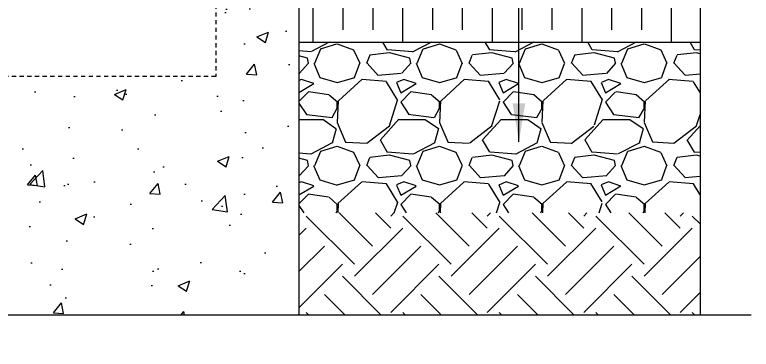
# Model space of a CAD drawing. Header units: inches. Extents: x 427.4 to 482.6, y 67.6 to 119.
# Drawn here: x 458.5 to 480.09, y 67.64 to 77.44 of the extents above; entities that cross this region are included whole.
import ezdxf

# ---------------------------------------------------------------- set-up
doc = ezdxf.new("R2010")
doc.units = ezdxf.units.IN
doc.header["$MEASUREMENT"] = 0
doc.linetypes.add('HIDDEN2', pattern=[0.1875, 0.125, -0.0625])
for name, color, linetype in [('HATCH', 12, 'Continuous'), ('line25', 2, 'Continuous'), ('LINE50', 5, 'Continuous'), ('LINE9', 9, 'Continuous'), ('TEXT', 4, 'Continuous')]:
    doc.layers.add(name, color=color, linetype=linetype)
doc.styles.add('DIM', font='romans.shx', dxfattribs={"width": 0.7})
doc.dimstyles.new('ext_12', dxfattribs={"dimscale": 12, "dimtxt": 0.09375, "dimasz": 0.09375, "dimexe": 0.09375, "dimexo": 0.0625, "dimgap": 0.0625, "dimtad": 1, "dimdec": 1, "dimzin": 3, "dimdsep": 46, "dimlunit": 4, "dimtxsty": 'DIM', "dimcen": 0.09, "dimdle": 0.09375, "dimclrt": 4, "dimadec": 0, "dimazin": 0, "dimtfac": 1, "dimtdec": 1, "dimtmove": 2, "dimatfit": 3, "dimfxl": 1, "dimfrac": 2, "dimtolj": 1, "dimtzin": 0, "dimarcsym": 0})

msp = doc.modelspace()

# ---------------------------------------------------------------- hatches: boundary and pattern name
at = {"layer": 'HATCH'}
h = msp.add_hatch(dxfattribs=at)
h.set_pattern_fill('AR-CONC', color=256, scale=0.5, angle=1, style=0)
h.set_pattern_definition([(51, (160.8588, 23.0793), (3.59123, -0.251123), [0.375, -4.125]), (356, (160.8588, 23.0793), (-0.75929, 3.74828), [0.3, -3.3]), (101.4514, (161.158, 23.0583), (2.831944, 3.497155), [0.3187, -3.50571]), (47.1842, (160.8413, 24.079), (5.349836, -0.73434), [0.5625, -6.1875]), (97.6356, (161.287, 24.018), (4.5876, 4.95141), [0.47805, -5.258565]), (352.1842, (160.8413, 24.079), (4.58759, 4.95141), [0.45, -4.95]), (22, (161.3456, 23.838), (3.019214, -1.9607), [0.375, -4.125]), (327, (161.3456, 23.838), (1.153113, 3.64643), [0.3, -3.3]), (72.4514, (161.5972, 23.6745), (4.17233, 1.685726), [0.3187, -3.50571]), (38.5, (160.8588, 23.0793), (0.031741, 1.665277), [0, -3.26, 0, -3.35, 0, -3.3125]), (8.5, (160.8588, 23.0793), (1.28073, 1.994714), [0, -1.91, 0, -3.185, 0, -1.2625]), (328.5, (159.744, 23.0598), (2.670674, -0.066175), [0, -1.25, 0, -3.9, 0, -5.175]), (318.5, (159.244, 23.051), (2.906751, 0.551339), [0, -1.625, 0, -2.59, 0, -3.675])])
h.paths.add_polyline_path([(466.831, 78.635), (464.393, 78.635), (464.393, 75.635), (449.518, 75.635), (449.518, 78.635), (447.081, 78.635), (447.081, 68.635), (455.956, 68.635), (456.956, 69.635), (456.956, 67.635), (457.956, 68.635), (466.831, 68.635)])
h = msp.add_hatch(dxfattribs=at)
h.set_pattern_fill('INSUL', color=256, scale=7, angle=90, style=0)
h.paths.add_polyline_path([(466.831, 78.635), (466.831, 76.635), (478.588, 76.635), (478.588, 78.635)])
h = msp.add_hatch(dxfattribs=at)
h.set_pattern_fill('GRAVEL', color=256, scale=3, style=0)
h.set_pattern_definition([(228.0128, (233.09294, 19.001), (-23.9999947, -27.00000402), [0.403608, -39.957264]), (184.9697, (232.82294, 18.701), (36.000003155, 2.99997392), [0.692604, -68.567775]), (132.5104, (232.13294, 18.641), (29.99997216, -33.00002602), [0.488364, -48.348096]), (267.2737, (230.96294, 17.891), (2.99998805, 60.000000885), [0.630714, -62.440674]), (292.8337, (230.93294, 17.261), (-15.00002972, 35.999989235), [0.618465, -61.22812]), (357.2737, (231.17294, 16.691), (-60.000000885, 2.99998805), [0.630714, -62.440674]), (37.6942, (231.80294, 16.661), (-39.000022037, -29.999971215), [0.834087, -82.574547]), (72.2553, (232.46294, 17.171), (21.00003229, 65.999988694), [0.787464, -77.958963]), (121.4296, (232.70294, 17.921), (-24.0000247, 38.99998511), [0.63285, -62.65222]), (175.2364, (232.37294, 18.461), (33.00000284, -2.9999746), [0.722496, -35.40229]), (222.3974, (231.65294, 18.52099), (-36.000022053, -32.999976246), [0.934344, -92.500125]), (138.8141, (233.93294, 17.861), (-21.00000884, 17.99999194), [0.318903, -31.571532]), (171.4692, (233.69294, 18.071), (38.999994854, -6.00002373), [0.60671, -60.064533]), (225, (233.093, 18.161), (-3e-16, -3.000001), [0.424263, -3.818376]), (203.1986, (232.88294, 18.521), (14.9999992, 6.000004), [0.228474, -22.618845]), (291.8014, (232.67294, 18.431), (-2.9999997, 9.0000008), [0.32311, -15.832386]), (30.9638, (232.79294, 18.131), (8.9999941, 6.0000075), [0.524787, -16.96807]), (161.5651, (233.2429, 18.401), (6.0000013, -2.9999952), [0.379473, -9.10736]), (16.3895, (230.93294, 18.431), (30.0000066, 8.99997813), [0.5316, -52.628535]), (70.3462, (231.44294, 18.581), (-11.99998574, -33.0000064), [0.445983, -44.152224]), (293.1986, (233.24294, 19.001), (-6.000004, 14.9999992), [0.456945, -22.390374]), (343.6105, (233.42294, 18.581), (-30.0000066, 8.99997813), [0.5316, -52.628535]), (339.444, (230.93294, 16.571), (-15.00000553, 5.999988), [0.51264, -25.119372]), (294.7751, (231.41294, 16.391), (-14.99997657, 33.00001027), [0.429534, -42.52393]), (66.8014, (233.27294, 16.001), (6.000004, 14.9999992), [0.456945, -22.390374]), (17.354, (233.45294, 16.421), (-39.00000606, -11.99998351), [0.502893, -49.786272]), (69.444, (231.80294, 16.001), (-5.999988, -15.00000553), [0.25632, -25.375692]), (101.3099, (233.09294, 16.001), (-2.9999929, 12.0000023), [0.15297, -15.144087]), (165.9638, (233.06294, 16.151), (9.0000016, -2.9999942), [0.618465, -11.75085]), (186.009, (232.46294, 16.301), (29.99999925, 2.99999795), [0.57315, -56.74177]), (303.6901, (232.79294, 17.861), (-3.000004, 5.9999987), [0.432666, -10.383987]), (353.1572, (233.03294, 17.501), (50.999998096, -6.000023994), [0.755382, -74.78269]), (60.9454, (233.78294, 17.411), (-12.00000008, -21.00000115), [0.308868, -30.578022]), (90, (233.933, 17.681), (-3, 3), [0.18, -2.82]), (120.2564, (232.40294, 16.391), (11.99998466, -21.00000737), [0.416772, -41.26056]), (48.0128, (232.19294, 16.751), (23.9999947, 27.00000402), [0.807216, -39.553656]), (0, (232.733, 17.351), (3, 3), [0.78, -2.22]), (325.3048, (233.51294, 17.351), (-29.99998278, 21.00002583), [0.474342, -46.959822]), (254.0546, (233.90294, 17.081), (-2.9999997, -12.0000004), [0.436806, -21.403524]), (207.646, (233.78294, 16.661), (-56.99998742, -30.00002314), [0.711195, -70.408422]), (175.4261, (233.15294, 16.331), (-39.000001675, 2.999984403), [0.752397, -74.487222])])
h.paths.add_polyline_path([(478.588, 76.635), (466.831, 76.635), (466.831, 71.635), (478.588, 71.635)])
h = msp.add_hatch(dxfattribs=at)
h.set_pattern_fill('EARTH', color=256, scale=8, angle=45, style=0)
h.set_pattern_definition([(45, (0, -2), (2e-16, 2.828427), [2, -2]), (45, (-0.5303, -1.4697), (2e-16, 2.828427), [2, -2]), (45, (-1.0607, -0.9393), (2e-16, 2.828427), [2, -2]), (135, (-1.0607, -0.5858), (-2.828427, 4e-16), [2, -2]), (135, (-0.5303, -0.0555), (-2.828427, 4e-16), [2, -2]), (135, (2e-16, 0.4749), (-2.828427, 4e-16), [2, -2])])
h.paths.add_polyline_path([(466.831, 68.635), (478.588, 68.635), (478.588, 71.635), (466.831, 71.635)])

# ---------------------------------------------------------------- linework, layer by layer
at = {"layer": 'line25', "linetype": 'HIDDEN2'}
for p, q in [((464.393, 78.635), (464.393, 75.635)), ((464.393, 75.635), (449.518, 75.635))]:
    msp.add_line(p, q, dxfattribs=at)
at = {"layer": 'LINE50'}
msp.add_line((466.831, 78.635), (466.831, 68.635), dxfattribs=at)
at = {"layer": 'LINE50', "color": 2}
msp.add_line((466.831, 76.635), (478.588, 76.635), dxfattribs=at)
at = {"layer": 'LINE9'}
for p, q in [((478.588, 79.26), (478.588, 68.635)), ((480.088, 68.635), (457.956, 68.635))]:
    msp.add_line(p, q, dxfattribs=at)

# ---------------------------------------------------------------- leaders
at = {"layer": 'TEXT'}
msp.add_leader([(473.278, 73.719), (473.278, 90.994), (480.017, 90.994)], dimstyle='ext_12', override={"dimgap": 0.0625, "dimtad": 0}, dxfattribs=at)

doc.saveas('drawing.dxf')
